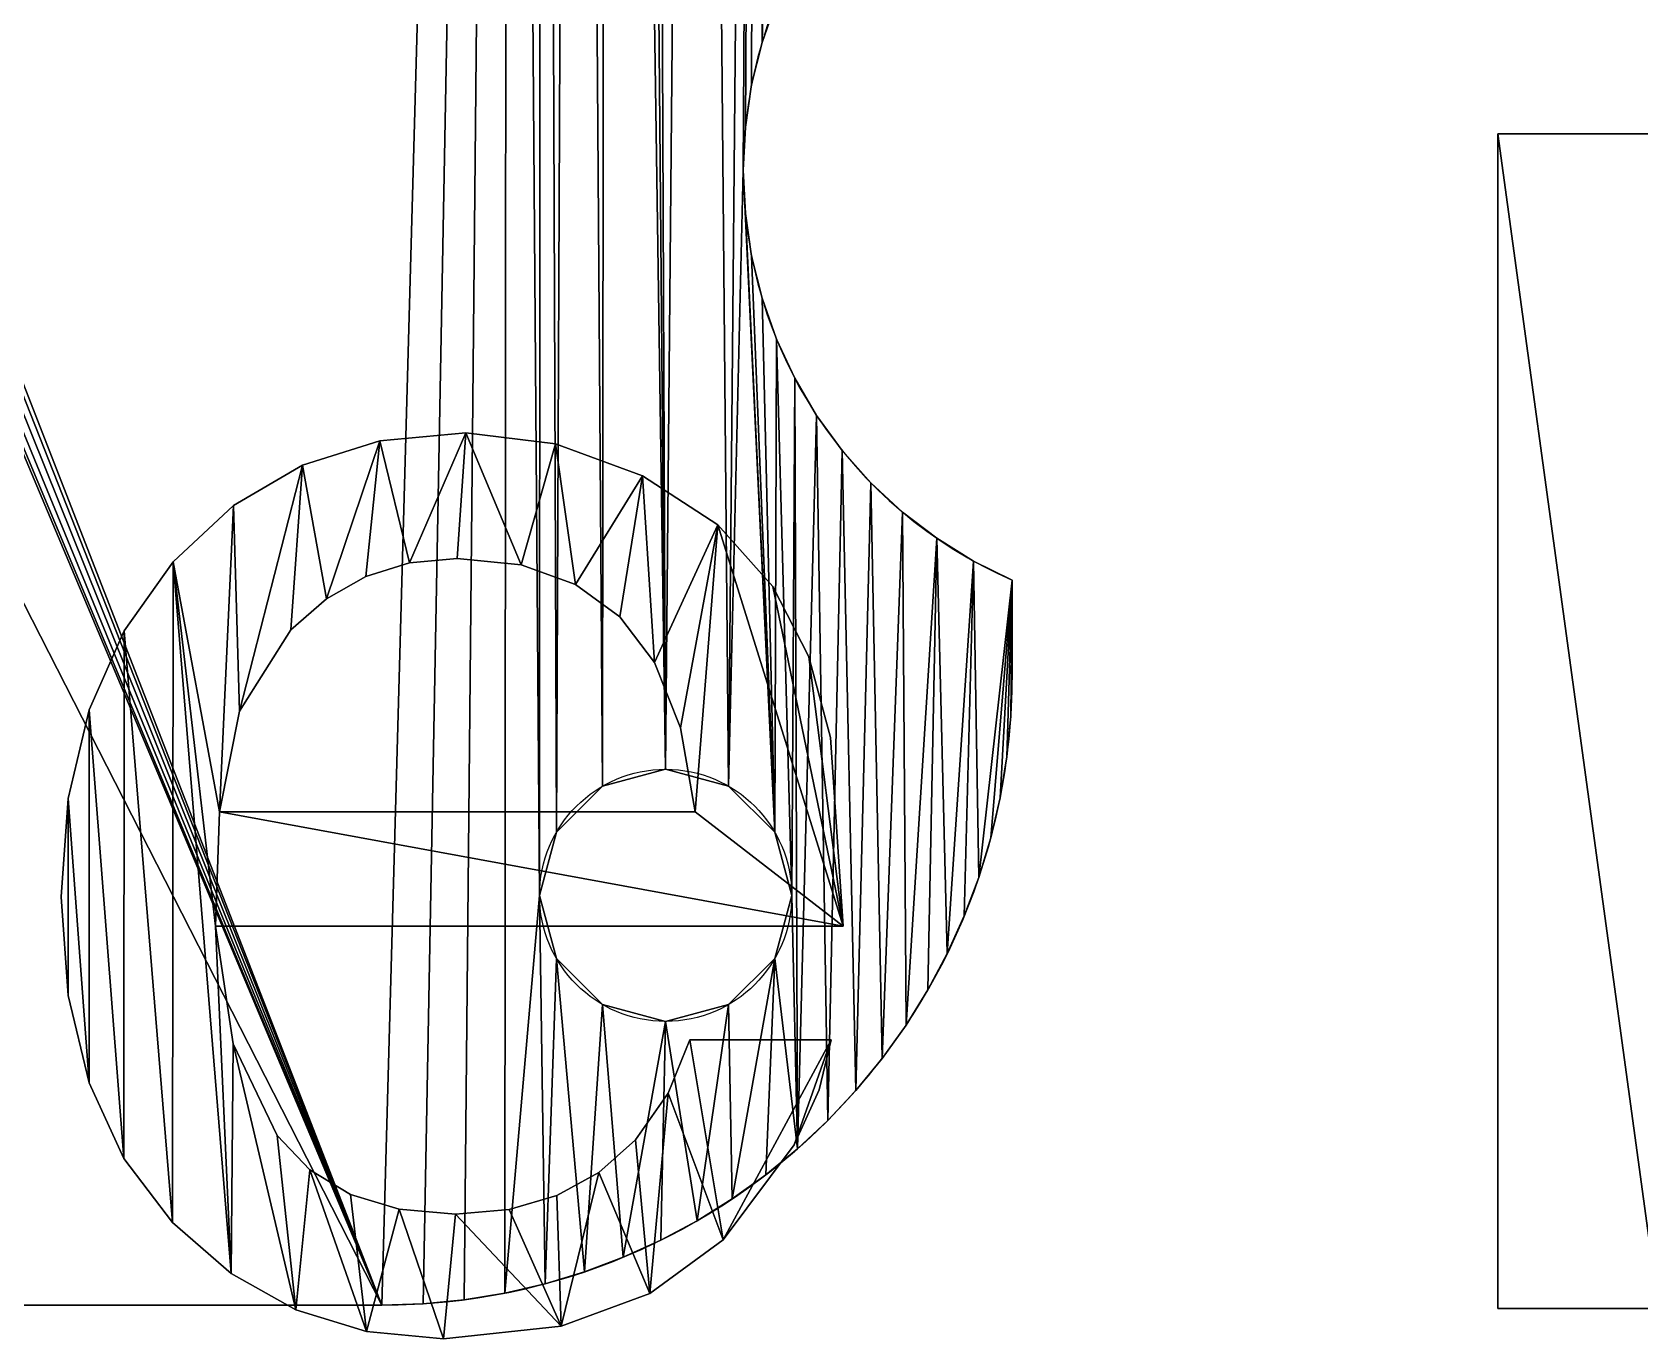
# Model space of a CAD drawing. Header units: inches. Extents: x 0 to 126, y -3 to 37.
# Drawn here: x 28.93 to 41.89, y -0.27 to 10.26 of the extents above; entities that cross this region are included whole.
import ezdxf

# ---------------------------------------------------------------- set-up
doc = ezdxf.new("R2010")
doc.units = ezdxf.units.IN
doc.header["$MEASUREMENT"] = 0
doc.layers.get('0').update_dxf_attribs({"true_color": 0xff5454})
doc.layers.add('pcb', color=7, linetype='Continuous', true_color=0x006699)

# ---------------------------------------------------------------- blocks, each defined once
blk = doc.blocks.new('Group_1')
for p, q in [((34.813, 10.201, 0.6), (34.813, 10.201)), ((34.729, 9.863, 0.6), (34.729, 9.863)), ((34.679, 9.519, 0.6), (34.679, 9.519)), ((34.662, 9.171, 0.6), (34.662, 9.171)), ((34.679, 8.823, 0.6), (34.679, 8.823)), ((34.729, 8.478, 0.6), (34.729, 8.478)), ((34.813, 8.14, 0.6), (34.813, 8.14)), ((34.929, 7.811, 0.6), (34.929, 7.811)), ((35.076, 7.496, 0.6), (35.076, 7.496)), ((35.253, 7.196, 0.6), (35.253, 7.196)), ((35.458, 6.914, 0.6), (35.458, 6.914)), ((35.689, 6.654, 0.6), (35.689, 6.654)), ((35.944, 6.417, 0.6), (35.944, 6.417)), ((36.221, 6.206, 0.6), (36.221, 6.206)), ((36.517, 6.022, 0.6), (36.517, 6.022)), ((36.83, 5.107, 0.6), (36.83, 5.869, 0.6)), ((36.83, 5.107), (36.83, 5.869)), ((36.83, 5.869, 0.6), (36.83, 5.869)), ((36.83, 5.107, 0.6), (36.83, 5.107)), ((36.819, 4.774, 0.6), (36.819, 4.774)), ((36.787, 4.444, 0.6), (36.787, 4.444)), ((34.036, 4.345, 0.6), (34.036, 4.345)), ((33.528, 4.209, 0.6), (33.528, 4.209)), ((34.544, 4.209, 0.6), (34.544, 4.209)), ((36.732, 4.116, 0.6), (36.732, 4.116)), ((33.156, 3.837, 0.6), (33.156, 3.837)), ((34.916, 3.837, 0.6), (34.916, 3.837)), ((36.657, 3.792, 0.6), (36.657, 3.792)), ((36.56, 3.474, 0.6), (36.56, 3.474)), ((33.02, 3.329, 0.6), (33.02, 3.329)), ((35.052, 3.329, 0.6), (35.052, 3.329)), ((36.443, 3.163, 0.6), (36.443, 3.163)), ((36.306, 2.86, 0.6), (36.306, 2.86)), ((33.156, 2.821, 0.6), (33.156, 2.821)), ((34.916, 2.821, 0.6), (34.916, 2.821)), ((36.149, 2.567, 0.6), (36.149, 2.567)), ((33.528, 2.449, 0.6), (33.528, 2.449)), ((34.544, 2.449, 0.6), (34.544, 2.449)), ((34.036, 2.313, 0.6), (34.036, 2.313)), ((35.974, 2.284, 0.6), (35.974, 2.284)), ((35.78, 2.014, 0.6), (35.78, 2.014)), ((35.569, 1.757, 0.6), (35.569, 1.757)), ((35.342, 1.515, 0.6), (35.342, 1.515)), ((35.099, 1.287, 0.6), (35.099, 1.287)), ((34.843, 1.076, 0.6), (34.843, 1.076)), ((34.572, 0.883, 0.6), (34.572, 0.883)), ((34.29, 0.707, 0.6), (34.29, 0.707)), ((33.997, 0.551, 0.6), (33.997, 0.551)), ((33.694, 0.413, 0.6), (33.694, 0.413)), ((33.383, 0.296, 0.6), (33.383, 0.296)), ((33.065, 0.2, 0.6), (33.065, 0.2)), ((12.954, 0.027, 0.6), (31.75, 0.027, 0.6)), ((12.954, 0.027), (31.75, 0.027)), ((31.75, 0.027, 0.6), (31.75, 0.027)), ((32.082, 0.038, 0.6), (32.082, 0.038)), ((32.413, 0.07, 0.6), (32.413, 0.07)), ((32.741, 0.124, 0.6), (32.741, 0.124))]:
    blk.add_line(p, q)
at = {"color": 178, "true_color": 0x000000}
for p, q in [((40.743, 9.464, 0.051), (42.038, 9.464, 0.051)), ((40.743, 0, 0.051), (40.743, 9.464, 0.051)), ((31.733, 6.99, 0.051), (32.426, 7.055, 0.051)), ((32.426, 7.055, 0.051), (33.149, 6.968, 0.051)), ((31.109, 6.795, 0.051), (31.733, 6.99, 0.051)), ((33.149, 6.968, 0.051), (33.85, 6.71, 0.051)), ((30.554, 6.471, 0.051), (31.109, 6.795, 0.051)), ((33.85, 6.71, 0.051), (34.457, 6.315, 0.051)), ((30.068, 6.017, 0.051), (30.554, 6.471, 0.051)), ((34.457, 6.315, 0.051), (34.9, 5.818, 0.051)), ((29.673, 5.46, 0.051), (30.068, 6.017, 0.051)), ((31.972, 6.007, 0.051), (31.621, 5.899, 0.051)), ((32.355, 6.043, 0.051), (31.972, 6.007, 0.051)), ((32.873, 5.991, 0.051), (32.355, 6.043, 0.051)), ((33.31, 5.834, 0.051), (32.873, 5.991, 0.051)), ((31.621, 5.899, 0.051), (31.302, 5.719, 0.051)), ((33.668, 5.572, 0.051), (33.31, 5.834, 0.051)), ((31.302, 5.719, 0.051), (31.015, 5.467, 0.051)), ((34.9, 5.818, 0.051), (35.19, 5.252, 0.051)), ((33.946, 5.206, 0.051), (33.668, 5.572, 0.051)), ((29.392, 4.824, 0.051), (29.673, 5.46, 0.051)), ((31.015, 5.467, 0.051), (30.601, 4.812, 0.051)), ((34.157, 4.679, 0.051), (33.946, 5.206, 0.051)), ((29.222, 4.11, 0.051), (29.392, 4.824, 0.051)), ((30.601, 4.812, 0.051), (30.442, 4.001, 0.051)), ((34.275, 4.001, 0.051), (34.157, 4.679, 0.051)), ((29.166, 3.318, 0.051), (29.222, 4.11, 0.051)), ((30.442, 4.001, 0.051), (34.275, 4.001, 0.051)), ((29.222, 2.521, 0.051), (29.166, 3.318, 0.051)), ((35.467, 3.08, 0.051), (30.409, 3.08, 0.051)), ((29.39, 1.818, 0.051), (29.222, 2.521, 0.051)), ((34.056, 1.735, 0.051), (34.23, 2.165, 0.051)), ((34.23, 2.165, 0.051), (35.37, 2.165, 0.051)), ((35.37, 2.165, 0.051), (35.273, 1.763, 0.051)), ((29.67, 1.208, 0.051), (29.39, 1.818, 0.051)), ((33.792, 1.359, 0.051), (34.056, 1.735, 0.051)), ((35.273, 1.763, 0.051), (35.071, 1.318, 0.051)), ((30.906, 1.395, 0.051), (31.169, 1.117, 0.051)), ((33.498, 1.097, 0.051), (33.792, 1.359, 0.051)), ((30.062, 0.693, 0.051), (29.67, 1.208, 0.051)), ((31.169, 1.117, 0.051), (31.497, 0.919, 0.051)), ((33.159, 0.91, 0.051), (33.498, 1.097, 0.051)), ((31.497, 0.919, 0.051), (31.888, 0.8, 0.051)), ((32.774, 0.798, 0.051), (33.159, 0.91, 0.051)), ((31.888, 0.8, 0.051), (32.342, 0.76, 0.051)), ((32.342, 0.76, 0.051), (32.774, 0.798, 0.051)), ((30.534, 0.282, 0.051), (30.062, 0.693, 0.051)), ((31.055, -0.01, 0.051), (30.534, 0.282, 0.051)), ((31.626, -0.186, 0.051), (31.055, -0.01, 0.051)), ((42.038, 0, 0.051), (40.743, 0, 0.051)), ((32.246, -0.245, 0.051), (31.626, -0.186, 0.051))]:
    blk.add_line(p, q, dxfattribs=at)
for points in [[(35.19, 5.252, 0.051), (35.364, 4.6, 0.051), (35.467, 3.08, 0.051)], [(30.409, 3.08, 0.051), (30.55, 2.133, 0.051), (30.906, 1.395, 0.051)], [(35.071, 1.318, 0.051), (34.501, 0.554, 0.051), (33.909, 0.122, 0.051)], [(33.909, 0.122, 0.051), (33.193, -0.142, 0.051), (32.246, -0.245, 0.051)]]:
    blk.add_polyline3d(points, dxfattribs=at)
for centre in [(34.036, 3.329, 0.6), (34.036, 3.329)]:
    blk.add_circle(centre, 1.016)
for centre, radius, start, end in [((38.261, 9.171, 0.6), 3.599, 113.4287, 246.5713), ((38.261, 9.171), 3.599, 113.4287, 246.5713), ((31.75, 5.107, 0.6), 5.08, 270, 0), ((31.75, 5.107), 5.08, 270, 0)]:
    blk.add_arc(centre, radius, start, end)
at = {"color": 207, "true_color": 0x6a3979}
mesh = blk.add_polyface(dxfattribs=at)
corners = [(11.011, 34.955, 0.6), (10.833, 9.425, 0.6), (11.011, 1.928, 0.6), (11.327, 1.781, 0.6), (11.327, 35.102, 0.6), (11.627, 1.604, 0.6), (11.627, 35.279, 0.6), (11.909, 1.399, 0.6), (11.909, 35.484, 0.6), (12.169, 1.168, 0.6), (12.169, 35.716, 0.6), (12.406, 0.912, 0.6), (12.406, 35.971, 0.6), (12.617, 0.635, 0.6), (12.617, 36.248, 0.6), (12.8, 0.339, 0.6), (12.8, 36.544, 0.6), (12.954, 0.027, 0.6), (12.954, 36.857, 0.6), (31.75, 0.027, 0.6), (27.289, 10.612, 0.6), (27.349, 10.552, 0.6), (27.432, 10.53, 0.6), (27.515, 10.552, 0.6), (27.575, 10.612, 0.6), (27.597, 10.695, 0.6), (32.766, 36.857, 0.6), (32.082, 0.038, 0.6), (32.413, 0.07, 0.6), (32.741, 0.124, 0.6), (33.02, 3.329, 0.6), (33.065, 0.2, 0.6), (33.156, 2.821, 0.6), (33.383, 0.296, 0.6), (33.528, 2.449, 0.6), (33.694, 0.413, 0.6), (34.036, 2.313, 0.6), (33.997, 0.551, 0.6), (34.29, 0.707, 0.6), (34.544, 2.449, 0.6), (34.572, 0.883, 0.6), (34.916, 2.821, 0.6), (33.032, 36.848, 0.6), (33.156, 3.837, 0.6), (33.296, 36.822, 0.6), (33.528, 4.209, 0.6), (33.559, 36.779, 0.6), (34.036, 4.345, 0.6), (34.29, 32.167, 0.6), (34.544, 4.209, 0.6), (34.798, 32.031, 0.6), (34.662, 9.171, 0.6)]
mesh.append_faces([[corners[k] for k in face] for face in [(20, 19, 21), (21, 19, 22), (22, 19, 23), (23, 19, 24), (24, 19, 25), (30, 31, 32), (32, 33, 34), (34, 35, 36), (36, 38, 39), (39, 40, 41)]], dxfattribs={"vtx0": -1, "vtx1": -1, "color": 207})
mesh.append_faces([[corners[k] for k in face] for face in [(0, 1, 2), (18, 19, 20), (26, 25, 19), (26, 29, 30), (50, 49, 51)]], dxfattribs={"vtx0": -1, "vtx1": -1, "vtx2": -1, "color": 207})
mesh.append_faces([[corners[k] for k in face] for face in [(0, 2, 3), (4, 3, 5), (6, 5, 7), (8, 7, 9), (10, 9, 11), (12, 11, 13), (14, 13, 15), (16, 15, 17), (18, 17, 19), (26, 19, 27), (26, 27, 28), (26, 28, 29), (30, 29, 31), (32, 31, 33), (34, 33, 35), (36, 35, 37), (36, 37, 38), (39, 38, 40), (42, 30, 43), (44, 43, 45), (46, 45, 47), (48, 47, 49)]], dxfattribs={"vtx0": -1, "vtx2": -1, "color": 207})
at = {"color": 207, "true_color": 0x724580}
mesh = blk.add_polyface(dxfattribs=at)
corners = [(12.954, 0.027), (27.289, 10.612), (31.75, 0.027), (27.267, 10.695), (25.997, 27.459), (27.349, 10.552), (27.432, 10.53), (27.515, 10.552), (27.575, 10.612), (27.597, 10.695), (33.02, 3.329), (33.032, 36.848), (33.156, 3.837), (33.296, 36.822), (33.528, 4.209), (33.559, 36.779), (34.036, 4.345), (34.29, 32.167), (34.544, 4.209), (34.798, 32.031), (34.662, 9.171), (10.833, 9.425), (11.011, 34.955), (11.011, 1.928), (11.327, 1.781), (11.327, 35.102), (11.627, 1.604), (11.627, 35.279), (11.909, 1.399), (11.909, 35.484), (12.169, 1.168), (12.169, 35.716), (12.406, 0.912), (12.406, 35.971), (12.617, 0.635), (12.617, 36.248), (12.8, 0.339), (12.8, 36.544), (32.766, 36.857), (32.082, 0.038), (32.413, 0.07), (32.741, 0.124), (33.065, 0.2), (33.156, 2.821), (33.383, 0.296), (33.528, 2.449), (33.694, 0.413), (34.036, 2.313), (33.997, 0.551), (34.29, 0.707), (34.544, 2.449), (34.572, 0.883)]
mesh.append_faces([[corners[k] for k in face] for face in [(0, 1, 2), (1, 0, 3), (10, 11, 12), (12, 13, 14), (14, 15, 16), (16, 17, 18), (23, 22, 24), (24, 25, 26), (26, 27, 28), (28, 29, 30), (30, 31, 32), (32, 33, 34), (34, 35, 36), (36, 37, 0), (2, 38, 39), (39, 38, 40), (40, 38, 41), (41, 10, 42), (42, 43, 44), (44, 45, 46), (46, 47, 48), (48, 47, 49), (49, 50, 51)]], dxfattribs={"vtx0": -1, "vtx1": -1, "color": 207})
mesh.append_faces([[corners[k] for k in face] for face in [(3, 0, 4), (18, 19, 20), (21, 22, 23), (9, 38, 2), (41, 38, 10)]], dxfattribs={"vtx0": -1, "vtx1": -1, "vtx2": -1, "color": 207})
mesh.append_faces([[corners[k] for k in face] for face in [(2, 1, 5), (2, 5, 6), (2, 6, 7), (2, 7, 8), (2, 8, 9), (42, 10, 43), (44, 43, 45), (46, 45, 47), (49, 47, 50)]], dxfattribs={"vtx0": -1, "vtx2": -1, "color": 207})
at = {"color": 207, "true_color": 0x6a3979}
mesh = blk.add_polyface(dxfattribs=at)
corners = [(11.011, 34.955, 0.6), (11.327, 1.781, 0.6), (11.327, 35.102, 0.6), (11.627, 1.604, 0.6), (11.627, 35.279, 0.6), (11.909, 1.399, 0.6), (11.909, 35.484, 0.6), (12.169, 1.168, 0.6), (12.169, 35.716, 0.6), (12.406, 0.912, 0.6), (12.406, 35.971, 0.6), (12.617, 0.635, 0.6), (12.617, 36.248, 0.6), (12.8, 0.339, 0.6), (12.8, 36.544, 0.6), (12.954, 0.027, 0.6), (12.954, 36.857, 0.6), (27.289, 10.612, 0.6), (27.267, 10.695, 0.6), (25.997, 27.459, 0.6), (26.019, 27.376, 0.6), (26.079, 27.316, 0.6), (26.162, 27.294, 0.6), (26.244, 27.316, 0.6), (26.305, 27.376, 0.6), (26.327, 27.459, 0.6), (26.019, 27.541, 0.6), (32.766, 36.857, 0.6), (26.079, 27.602, 0.6), (26.162, 27.624, 0.6), (26.244, 27.602, 0.6), (26.305, 27.541, 0.6), (27.289, 10.777, 0.6), (27.349, 10.838, 0.6), (27.432, 10.86, 0.6), (27.515, 10.838, 0.6), (27.575, 10.777, 0.6), (27.597, 10.695, 0.6), (33.02, 3.329, 0.6), (33.032, 36.848, 0.6), (33.156, 3.837, 0.6), (33.296, 36.822, 0.6), (33.528, 4.209, 0.6), (33.559, 36.779, 0.6), (34.036, 4.345, 0.6), (33.782, 33.047, 0.6), (33.918, 32.539, 0.6), (33.818, 36.718, 0.6), (33.918, 33.555, 0.6)]
mesh.append_faces([[corners[k] for k in face] for face in [(0, 1, 2), (2, 3, 4), (4, 5, 6), (6, 7, 8), (8, 9, 10), (10, 11, 12), (12, 13, 14), (14, 15, 16), (19, 18, 20), (20, 18, 21), (21, 18, 22), (22, 18, 23), (23, 18, 24), (24, 18, 25), (16, 26, 27), (26, 16, 19), (39, 40, 41), (41, 42, 43), (45, 44, 46)]], dxfattribs={"vtx0": -1, "vtx1": -1, "color": 207})
mesh.append_faces([[corners[k] for k in face] for face in [(16, 18, 19), (27, 25, 18), (43, 44, 45)]], dxfattribs={"vtx0": -1, "vtx1": -1, "vtx2": -1, "color": 207})
mesh.append_faces([[corners[k] for k in face] for face in [(16, 17, 18), (27, 26, 28), (27, 28, 29), (27, 29, 30), (27, 30, 31), (27, 31, 25), (27, 18, 32), (27, 32, 33), (27, 33, 34), (27, 34, 35), (27, 35, 36), (27, 36, 37), (38, 39, 27), (45, 47, 43), (47, 45, 48)]], dxfattribs={"vtx0": -1, "vtx2": -1, "color": 207})
at = {"color": 207, "true_color": 0x724580}
mesh = blk.add_polyface(dxfattribs=at)
corners = [(27.267, 10.695), (25.997, 27.459), (26.019, 27.376), (26.079, 27.316), (26.162, 27.294), (26.244, 27.316), (26.305, 27.376), (26.327, 27.459), (33.818, 36.718), (33.782, 33.047), (33.559, 36.779), (33.918, 33.555), (34.072, 36.641), (33.032, 36.848), (33.02, 3.329), (32.766, 36.857), (33.156, 3.837), (33.296, 36.822), (33.528, 4.209), (34.036, 4.345), (33.918, 32.539), (11.327, 1.781), (11.011, 34.955), (11.327, 35.102), (11.627, 1.604), (11.627, 35.279), (11.909, 1.399), (11.909, 35.484), (12.169, 1.168), (12.169, 35.716), (12.406, 0.912), (12.406, 35.971), (12.617, 0.635), (12.617, 36.248), (12.8, 0.339), (12.8, 36.544), (12.954, 0.027), (12.954, 36.857), (26.019, 27.541), (26.079, 27.602), (26.162, 27.624), (26.244, 27.602), (26.305, 27.541), (27.289, 10.777), (27.349, 10.838), (27.432, 10.86), (27.515, 10.838), (27.575, 10.777), (27.597, 10.695)]
mesh.append_faces([[corners[k] for k in face] for face in [(8, 9, 10), (9, 8, 11), (13, 14, 15), (38, 15, 39), (39, 15, 40), (40, 15, 41), (41, 15, 42), (42, 15, 7), (0, 15, 43), (43, 15, 44), (44, 15, 45), (45, 15, 46), (46, 15, 47), (47, 15, 48)]], dxfattribs={"vtx0": -1, "vtx1": -1, "color": 207})
mesh.append_faces([[corners[k] for k in face] for face in [(19, 10, 9), (36, 37, 38), (7, 15, 0)]], dxfattribs={"vtx0": -1, "vtx1": -1, "vtx2": -1, "color": 207})
mesh.append_faces([[corners[k] for k in face] for face in [(0, 1, 2), (0, 2, 3), (0, 3, 4), (0, 4, 5), (0, 5, 6), (0, 6, 7), (11, 8, 12), (16, 13, 17), (18, 17, 10), (19, 9, 20), (21, 22, 23), (24, 23, 25), (26, 25, 27), (28, 27, 29), (30, 29, 31), (32, 31, 33), (34, 33, 35), (36, 35, 37), (38, 37, 15), (36, 38, 1)]], dxfattribs={"vtx0": -1, "vtx2": -1, "color": 207})
at = {"color": 207, "true_color": 0x6a3979}
mesh = blk.add_polyface(dxfattribs=at)
corners = [(33.918, 32.539, 0.6), (34.036, 4.345, 0.6), (34.29, 32.167, 0.6), (34.544, 4.209, 0.6), (34.798, 32.031, 0.6), (34.813, 10.201, 0.6), (35.306, 32.167, 0.6), (35.253, 11.146, 0.6), (35.458, 11.427, 0.6), (35.678, 32.539, 0.6), (35.689, 11.688, 0.6), (35.814, 33.047, 0.6), (35.944, 11.925, 0.6), (35.821, 35.472, 0.6), (35.99, 35.267, 0.6), (36.221, 12.136, 0.6), (36.145, 35.05, 0.6), (36.286, 34.825, 0.6), (36.517, 12.319, 0.6), (36.411, 34.59, 0.6), (36.521, 34.348, 0.6), (36.83, 12.473, 0.6), (36.614, 34.099, 0.6), (36.692, 33.844, 0.6), (36.752, 33.586, 0.6), (36.795, 33.323, 0.6), (36.821, 33.058, 0.6), (36.83, 32.793, 0.6), (33.818, 36.718, 0.6), (33.918, 33.555, 0.6), (34.072, 36.641, 0.6), (34.29, 33.927, 0.6), (34.321, 36.547, 0.6), (34.798, 34.063, 0.6), (34.563, 36.438, 0.6), (34.798, 36.312, 0.6), (35.306, 33.927, 0.6), (35.024, 36.172, 0.6), (35.24, 36.017, 0.6), (35.446, 35.848, 0.6), (35.678, 33.555, 0.6), (35.64, 35.666, 0.6)]
mesh.append_faces([[corners[k] for k in face] for face in [(26, 21, 27)]], dxfattribs={"vtx0": -1, "color": 207})
mesh.append_faces([[corners[k] for k in face] for face in [(0, 1, 2), (2, 3, 4), (4, 5, 6), (6, 8, 9), (9, 10, 11), (13, 12, 14), (14, 15, 16), (16, 15, 17), (17, 18, 19), (19, 18, 20), (20, 21, 22), (22, 21, 23), (23, 21, 24), (24, 21, 25), (25, 21, 26), (28, 29, 30), (30, 31, 32), (32, 33, 34), (34, 33, 35), (35, 36, 37), (37, 36, 38), (38, 36, 39), (39, 40, 41), (41, 40, 13)]], dxfattribs={"vtx0": -1, "vtx1": -1, "color": 207})
mesh.append_faces([[corners[k] for k in face] for face in [(11, 12, 13)]], dxfattribs={"vtx0": -1, "vtx1": -1, "vtx2": -1, "color": 207})
mesh.append_faces([[corners[k] for k in face] for face in [(6, 7, 8), (9, 8, 10), (11, 10, 12), (14, 12, 15), (17, 15, 18), (20, 18, 21), (30, 29, 31), (32, 31, 33), (35, 33, 36), (39, 36, 40), (13, 40, 11)]], dxfattribs={"vtx0": -1, "vtx2": -1, "color": 207})
at = {"color": 207, "true_color": 0x724580}
mesh = blk.add_polyface(dxfattribs=at)
corners = [(33.918, 33.555), (34.072, 36.641), (34.29, 33.927), (34.321, 36.547), (34.798, 34.063), (34.563, 36.438), (34.798, 36.312), (35.024, 36.172), (35.306, 33.927), (35.24, 36.017), (35.446, 35.848), (35.678, 33.555), (35.64, 35.666), (35.821, 35.472), (35.814, 33.047), (34.036, 4.345), (33.918, 32.539), (34.29, 32.167), (34.544, 4.209), (34.798, 32.031), (34.813, 10.201), (35.306, 32.167), (35.076, 10.846), (35.253, 11.146), (35.458, 11.427), (35.678, 32.539), (35.689, 11.688), (35.944, 11.925), (35.99, 35.267), (36.221, 12.136), (36.145, 35.05), (36.286, 34.825), (36.517, 12.319), (36.411, 34.59), (36.521, 34.348), (36.83, 12.473), (36.614, 34.099), (36.692, 33.844), (36.752, 33.586), (36.795, 33.323), (36.821, 33.058), (36.83, 32.793)]
mesh.append_faces([[corners[k] for k in face] for face in [(35, 40, 41)]], dxfattribs={"vtx0": -1, "color": 207})
mesh.append_faces([[corners[k] for k in face] for face in [(0, 1, 2), (2, 3, 4), (4, 7, 8), (8, 10, 11), (11, 13, 14), (22, 21, 23), (23, 21, 24), (24, 25, 26), (26, 14, 27), (27, 28, 29), (29, 31, 32), (32, 34, 35)]], dxfattribs={"vtx0": -1, "vtx1": -1, "color": 207})
mesh.append_faces([[corners[k] for k in face] for face in [(27, 14, 13)]], dxfattribs={"vtx0": -1, "vtx1": -1, "vtx2": -1, "color": 207})
mesh.append_faces([[corners[k] for k in face] for face in [(2, 1, 3), (4, 3, 5), (4, 5, 6), (4, 6, 7), (8, 7, 9), (8, 9, 10), (11, 10, 12), (11, 12, 13), (15, 16, 17), (18, 17, 19), (20, 19, 21), (24, 21, 25), (26, 25, 14), (27, 13, 28), (29, 28, 30), (29, 30, 31), (32, 31, 33), (32, 33, 34), (35, 34, 36), (35, 36, 37), (35, 37, 38), (35, 38, 39), (35, 39, 40)]], dxfattribs={"vtx0": -1, "vtx2": -1, "color": 207})
at = {"color": 207, "true_color": 0x6a3979}
mesh = blk.add_polyface(dxfattribs=at)
corners = [(34.916, 2.821, 0.6), (34.572, 0.883, 0.6), (34.843, 1.076, 0.6), (35.099, 1.287, 0.6), (35.052, 3.329, 0.6), (35.076, 7.496, 0.6), (35.253, 7.196, 0.6), (35.342, 1.515, 0.6), (35.458, 6.914, 0.6), (35.569, 1.757, 0.6), (35.689, 6.654, 0.6), (35.78, 2.014, 0.6), (35.944, 6.417, 0.6), (35.974, 2.284, 0.6), (36.221, 6.206, 0.6), (36.149, 2.567, 0.6), (36.306, 2.86, 0.6), (36.517, 6.022, 0.6), (36.443, 3.163, 0.6), (36.56, 3.474, 0.6), (36.83, 5.869, 0.6), (36.657, 3.792, 0.6), (36.732, 4.116, 0.6), (36.787, 4.444, 0.6), (36.819, 4.774, 0.6), (36.83, 5.107, 0.6), (34.916, 3.837, 0.6), (34.662, 9.171, 0.6), (34.544, 4.209, 0.6), (34.679, 8.823, 0.6), (34.729, 8.478, 0.6), (34.813, 8.14, 0.6), (34.929, 7.811, 0.6), (34.798, 32.031, 0.6), (34.679, 9.519, 0.6), (34.729, 9.863, 0.6), (34.813, 10.201, 0.6), (35.306, 32.167, 0.6), (34.929, 10.53, 0.6), (35.076, 10.846, 0.6), (35.253, 11.146, 0.6)]
mesh.append_faces([[corners[k] for k in face] for face in [(20, 24, 25)]], dxfattribs={"vtx0": -1, "color": 207})
mesh.append_faces([[corners[k] for k in face] for face in [(0, 3, 4), (5, 3, 6), (6, 7, 8), (8, 9, 10), (10, 11, 12), (12, 13, 14), (14, 16, 17), (17, 19, 20), (26, 27, 28), (27, 26, 29), (29, 26, 30), (30, 26, 31), (31, 26, 32), (32, 4, 5)]], dxfattribs={"vtx0": -1, "vtx1": -1, "color": 207})
mesh.append_faces([[corners[k] for k in face] for face in [(4, 3, 5)]], dxfattribs={"vtx0": -1, "vtx1": -1, "vtx2": -1, "color": 207})
mesh.append_faces([[corners[k] for k in face] for face in [(0, 1, 2), (0, 2, 3), (6, 3, 7), (8, 7, 9), (10, 9, 11), (12, 11, 13), (14, 13, 15), (14, 15, 16), (17, 16, 18), (17, 18, 19), (20, 19, 21), (20, 21, 22), (20, 22, 23), (20, 23, 24), (32, 26, 4), (33, 27, 34), (33, 34, 35), (33, 35, 36), (37, 36, 38), (37, 38, 39), (37, 39, 40)]], dxfattribs={"vtx0": -1, "vtx2": -1, "color": 207})
at = {"color": 207, "true_color": 0x724580}
mesh = blk.add_polyface(dxfattribs=at)
corners = [(34.662, 9.171), (34.798, 32.031), (34.679, 9.519), (34.729, 9.863), (34.813, 10.201), (35.306, 32.167), (34.929, 10.53), (35.076, 10.846), (34.916, 3.837), (34.544, 4.209), (34.679, 8.823), (34.729, 8.478), (34.813, 8.14), (34.929, 7.811), (35.052, 3.329), (35.076, 7.496), (34.572, 0.883), (34.544, 2.449), (34.916, 2.821), (34.843, 1.076), (35.099, 1.287), (35.253, 7.196), (35.342, 1.515), (35.458, 6.914), (35.569, 1.757), (35.689, 6.654), (35.78, 2.014), (35.944, 6.417), (35.974, 2.284), (36.221, 6.206), (36.149, 2.567), (36.306, 2.86), (36.517, 6.022), (36.443, 3.163), (36.56, 3.474), (36.83, 5.869), (36.657, 3.792), (36.732, 4.116), (36.787, 4.444), (36.819, 4.774), (36.83, 5.107)]
mesh.append_faces([[corners[k] for k in face] for face in [(39, 35, 40)]], dxfattribs={"vtx0": -1, "color": 207})
mesh.append_faces([[corners[k] for k in face] for face in [(0, 1, 2), (2, 1, 3), (3, 1, 4), (4, 5, 6), (6, 5, 7), (8, 13, 14), (16, 18, 19), (19, 18, 20), (20, 21, 22), (22, 23, 24), (24, 25, 26), (26, 27, 28), (28, 29, 30), (30, 29, 31), (31, 32, 33), (33, 32, 34), (34, 35, 36), (36, 35, 37), (37, 35, 38), (38, 35, 39)]], dxfattribs={"vtx0": -1, "vtx1": -1, "color": 207})
mesh.append_faces([[corners[k] for k in face] for face in [(20, 14, 15)]], dxfattribs={"vtx0": -1, "vtx1": -1, "vtx2": -1, "color": 207})
mesh.append_faces([[corners[k] for k in face] for face in [(0, 8, 9), (8, 0, 10), (8, 10, 11), (8, 11, 12), (8, 12, 13), (14, 13, 15), (16, 17, 18), (20, 18, 14), (20, 15, 21), (22, 21, 23), (24, 23, 25), (26, 25, 27), (28, 27, 29), (31, 29, 32), (34, 32, 35)]], dxfattribs={"vtx0": -1, "vtx2": -1, "color": 207})
at = {"color": 219, "true_color": 0x5c246e}
mesh = blk.add_polyface(dxfattribs=at)
corners = [(34.929, 10.53), (34.813, 10.201, 0.6), (34.813, 10.201), (34.929, 10.53, 0.6)]
mesh.append_faces([[corners[k] for k in face] for face in [(0, 1, 2), (1, 0, 3)]], dxfattribs={"vtx0": -1, "color": 219})
mesh = blk.add_polyface(dxfattribs=at)
corners = [(34.813, 10.201), (34.729, 9.863, 0.6), (34.729, 9.863), (34.813, 10.201, 0.6)]
mesh.append_faces([[corners[k] for k in face] for face in [(0, 1, 2), (1, 0, 3)]], dxfattribs={"vtx0": -1, "color": 219})
mesh = blk.add_polyface(dxfattribs=at)
corners = [(34.729, 9.863), (34.679, 9.519, 0.6), (34.679, 9.519), (34.729, 9.863, 0.6)]
mesh.append_faces([[corners[k] for k in face] for face in [(0, 1, 2), (1, 0, 3)]], dxfattribs={"vtx0": -1, "color": 219})
mesh = blk.add_polyface(dxfattribs=at)
corners = [(34.679, 9.519), (34.662, 9.171, 0.6), (34.662, 9.171), (34.679, 9.519, 0.6)]
mesh.append_faces([[corners[k] for k in face] for face in [(0, 1, 2), (1, 0, 3)]], dxfattribs={"vtx0": -1, "color": 219})
at = {"color": 178, "true_color": 0x000000}
mesh = blk.add_polyface(dxfattribs=at)
corners = [(48.256, 0, 0.051), (46.961, 4.426, 0.051), (46.961, 0, 0.051), (46.961, 5.554, 0.051), (46.961, 9.464, 0.051), (48.256, 9.464, 0.051), (42.038, 5.554, 0.051), (42.038, 4.426, 0.051), (42.038, 0, 0.051), (40.743, 9.464, 0.051), (40.743, 0, 0.051), (42.038, 9.464, 0.051)]
mesh.append_faces([[corners[k] for k in face] for face in [(0, 1, 2), (4, 0, 5), (8, 9, 10)]], dxfattribs={"vtx0": -1, "color": 178})
mesh.append_faces([[corners[k] for k in face] for face in [(3, 0, 4), (1, 6, 7), (6, 1, 3), (9, 8, 11), (11, 7, 6)]], dxfattribs={"vtx0": -1, "vtx1": -1, "color": 178})
mesh.append_faces([[corners[k] for k in face] for face in [(1, 0, 3)]], dxfattribs={"vtx0": -1, "vtx1": -1, "vtx2": -1, "color": 178})
mesh.append_faces([[corners[k] for k in face] for face in [(11, 8, 7)]], dxfattribs={"vtx0": -1, "vtx2": -1, "color": 178})
at = {"color": 219, "true_color": 0x5c246e}
mesh = blk.add_polyface(dxfattribs=at)
corners = [(34.662, 9.171), (34.679, 8.823, 0.6), (34.679, 8.823), (34.662, 9.171, 0.6)]
mesh.append_faces([[corners[k] for k in face] for face in [(0, 1, 2), (1, 0, 3)]], dxfattribs={"vtx0": -1, "color": 219})
mesh = blk.add_polyface(dxfattribs=at)
corners = [(34.679, 8.823), (34.729, 8.478, 0.6), (34.729, 8.478), (34.679, 8.823, 0.6)]
mesh.append_faces([[corners[k] for k in face] for face in [(0, 1, 2), (1, 0, 3)]], dxfattribs={"vtx0": -1, "color": 219})
mesh = blk.add_polyface(dxfattribs=at)
corners = [(34.729, 8.478), (34.813, 8.14, 0.6), (34.813, 8.14), (34.729, 8.478, 0.6)]
mesh.append_faces([[corners[k] for k in face] for face in [(0, 1, 2), (1, 0, 3)]], dxfattribs={"vtx0": -1, "color": 219})
mesh = blk.add_polyface(dxfattribs=at)
corners = [(34.813, 8.14), (34.929, 7.811, 0.6), (34.929, 7.811), (34.813, 8.14, 0.6)]
mesh.append_faces([[corners[k] for k in face] for face in [(0, 1, 2), (1, 0, 3)]], dxfattribs={"vtx0": -1, "color": 219})
mesh = blk.add_polyface(dxfattribs=at)
corners = [(34.929, 7.811), (35.076, 7.496, 0.6), (35.076, 7.496), (34.929, 7.811, 0.6)]
mesh.append_faces([[corners[k] for k in face] for face in [(0, 1, 2), (1, 0, 3)]], dxfattribs={"vtx0": -1, "color": 219})
mesh = blk.add_polyface(dxfattribs=at)
corners = [(35.076, 7.496), (35.253, 7.196, 0.6), (35.253, 7.196), (35.076, 7.496, 0.6)]
mesh.append_faces([[corners[k] for k in face] for face in [(0, 1, 2), (1, 0, 3)]], dxfattribs={"vtx0": -1, "color": 219})
mesh = blk.add_polyface(dxfattribs=at)
corners = [(35.253, 7.196), (35.458, 6.914, 0.6), (35.458, 6.914), (35.253, 7.196, 0.6)]
mesh.append_faces([[corners[k] for k in face] for face in [(0, 1, 2), (1, 0, 3)]], dxfattribs={"vtx0": -1, "color": 219})
at = {"color": 178, "true_color": 0x000000}
mesh = blk.add_polyface(dxfattribs=at)
corners = [(29.222, 2.521, 0.051), (29.222, 4.11, 0.051), (29.166, 3.318, 0.051), (29.39, 1.818, 0.051), (29.392, 4.824, 0.051), (29.67, 1.208, 0.051), (29.673, 5.46, 0.051), (30.062, 0.693, 0.051), (30.068, 6.017, 0.051), (30.534, 0.282, 0.051), (30.409, 3.08, 0.051), (30.55, 2.133, 0.051), (31.055, -0.01, 0.051), (30.906, 1.395, 0.051), (31.169, 1.117, 0.051), (31.626, -0.186, 0.051), (31.497, 0.919, 0.051), (31.888, 0.8, 0.051), (32.246, -0.245, 0.051), (32.342, 0.76, 0.051), (33.193, -0.142, 0.051), (32.774, 0.798, 0.051), (33.159, 0.91, 0.051), (33.498, 1.097, 0.051), (33.909, 0.122, 0.051), (33.792, 1.359, 0.051), (34.056, 1.735, 0.051), (34.501, 0.554, 0.051), (34.23, 2.165, 0.051), (35.37, 2.165, 0.051), (35.071, 1.318, 0.051), (35.273, 1.763, 0.051), (35.467, 3.08, 0.051), (30.442, 4.001, 0.051), (34.275, 4.001, 0.051), (34.457, 6.315, 0.051), (34.9, 5.818, 0.051), (35.19, 5.252, 0.051), (35.364, 4.6, 0.051), (30.554, 6.471, 0.051), (30.601, 4.812, 0.051), (31.109, 6.795, 0.051), (31.015, 5.467, 0.051), (31.302, 5.719, 0.051), (31.733, 6.99, 0.051), (31.621, 5.899, 0.051), (31.972, 6.007, 0.051), (32.426, 7.055, 0.051), (32.355, 6.043, 0.051), (32.873, 5.991, 0.051), (33.149, 6.968, 0.051), (33.31, 5.834, 0.051), (33.85, 6.71, 0.051), (33.668, 5.572, 0.051), (33.946, 5.206, 0.051), (34.157, 4.679, 0.051)]
mesh.append_faces([[corners[k] for k in face] for face in [(0, 1, 2), (29, 30, 31), (37, 32, 38)]], dxfattribs={"vtx0": -1, "color": 178})
mesh.append_faces([[corners[k] for k in face] for face in [(1, 3, 4), (4, 5, 6), (6, 7, 8), (10, 9, 11), (11, 12, 13), (13, 12, 14), (14, 15, 16), (16, 15, 17), (17, 18, 19), (19, 20, 21), (21, 20, 22), (22, 20, 23), (23, 24, 25), (25, 24, 26), (26, 27, 28), (28, 27, 29), (32, 33, 10), (33, 32, 34), (35, 32, 36), (36, 32, 37), (8, 33, 39), (39, 40, 41), (41, 43, 44), (44, 46, 47), (47, 49, 50), (50, 51, 52), (52, 54, 35)]], dxfattribs={"vtx0": -1, "vtx1": -1, "color": 178})
mesh.append_faces([[corners[k] for k in face] for face in [(8, 9, 10), (34, 32, 35), (33, 8, 10)]], dxfattribs={"vtx0": -1, "vtx1": -1, "vtx2": -1, "color": 178})
mesh.append_faces([[corners[k] for k in face] for face in [(1, 0, 3), (4, 3, 5), (6, 5, 7), (8, 7, 9), (11, 9, 12), (14, 12, 15), (17, 15, 18), (19, 18, 20), (23, 20, 24), (26, 24, 27), (29, 27, 30), (39, 33, 40), (41, 40, 42), (41, 42, 43), (44, 43, 45), (44, 45, 46), (47, 46, 48), (47, 48, 49), (50, 49, 51), (52, 51, 53), (52, 53, 54), (35, 54, 55), (35, 55, 34)]], dxfattribs={"vtx0": -1, "vtx2": -1, "color": 178})
at = {"color": 219, "true_color": 0x5c246e}
mesh = blk.add_polyface(dxfattribs=at)
corners = [(35.458, 6.914), (35.689, 6.654, 0.6), (35.689, 6.654), (35.458, 6.914, 0.6)]
mesh.append_faces([[corners[k] for k in face] for face in [(0, 1, 2), (1, 0, 3)]], dxfattribs={"vtx0": -1, "color": 219})
mesh = blk.add_polyface(dxfattribs=at)
corners = [(35.689, 6.654, 0.6), (35.944, 6.417), (35.689, 6.654), (35.944, 6.417, 0.6)]
mesh.append_faces([[corners[k] for k in face] for face in [(0, 1, 2), (1, 0, 3)]], dxfattribs={"vtx0": -1, "color": 219})
mesh = blk.add_polyface(dxfattribs=at)
corners = [(35.944, 6.417, 0.6), (36.221, 6.206), (35.944, 6.417), (36.221, 6.206, 0.6)]
mesh.append_faces([[corners[k] for k in face] for face in [(0, 1, 2), (1, 0, 3)]], dxfattribs={"vtx0": -1, "color": 219})
mesh = blk.add_polyface(dxfattribs=at)
corners = [(36.221, 6.206, 0.6), (36.517, 6.022), (36.221, 6.206), (36.517, 6.022, 0.6)]
mesh.append_faces([[corners[k] for k in face] for face in [(0, 1, 2), (1, 0, 3)]], dxfattribs={"vtx0": -1, "color": 219})
mesh = blk.add_polyface(dxfattribs=at)
corners = [(36.517, 6.022, 0.6), (36.83, 5.869), (36.517, 6.022), (36.83, 5.869, 0.6)]
mesh.append_faces([[corners[k] for k in face] for face in [(0, 1, 2), (1, 0, 3)]], dxfattribs={"vtx0": -1, "color": 219})
mesh = blk.add_polyface(dxfattribs=at)
corners = [(36.83, 5.869), (36.83, 5.107, 0.6), (36.83, 5.107), (36.83, 5.869, 0.6)]
mesh.append_faces([[corners[k] for k in face] for face in [(0, 1, 2), (1, 0, 3)]], dxfattribs={"vtx0": -1, "color": 219})
mesh = blk.add_polyface(dxfattribs=at)
corners = [(36.83, 5.107), (36.819, 4.774, 0.6), (36.819, 4.774), (36.83, 5.107, 0.6)]
mesh.append_faces([[corners[k] for k in face] for face in [(0, 1, 2), (1, 0, 3)]], dxfattribs={"vtx0": -1, "color": 219})
mesh = blk.add_polyface(dxfattribs=at)
corners = [(36.819, 4.774), (36.787, 4.444, 0.6), (36.787, 4.444), (36.819, 4.774, 0.6)]
mesh.append_faces([[corners[k] for k in face] for face in [(0, 1, 2), (1, 0, 3)]], dxfattribs={"vtx0": -1, "color": 219})
mesh = blk.add_polyface(dxfattribs=at)
corners = [(36.787, 4.444), (36.732, 4.116, 0.6), (36.732, 4.116), (36.787, 4.444, 0.6)]
mesh.append_faces([[corners[k] for k in face] for face in [(0, 1, 2), (1, 0, 3)]], dxfattribs={"vtx0": -1, "color": 219})
mesh = blk.add_polyface(dxfattribs=at)
corners = [(34.036, 4.345, 0.6), (33.528, 4.209), (34.036, 4.345), (33.528, 4.209, 0.6)]
mesh.append_faces([[corners[k] for k in face] for face in [(0, 1, 2), (1, 0, 3)]], dxfattribs={"vtx0": -1, "color": 219})
mesh = blk.add_polyface(dxfattribs=at)
corners = [(34.544, 4.209, 0.6), (34.036, 4.345), (34.544, 4.209), (34.036, 4.345, 0.6)]
mesh.append_faces([[corners[k] for k in face] for face in [(0, 1, 2), (1, 0, 3)]], dxfattribs={"vtx0": -1, "color": 219})
mesh = blk.add_polyface(dxfattribs=at)
corners = [(33.528, 4.209), (33.156, 3.837, 0.6), (33.156, 3.837), (33.528, 4.209, 0.6)]
mesh.append_faces([[corners[k] for k in face] for face in [(0, 1, 2), (1, 0, 3)]], dxfattribs={"vtx0": -1, "color": 219})
mesh = blk.add_polyface(dxfattribs=at)
corners = [(34.544, 4.209, 0.6), (34.916, 3.837), (34.916, 3.837, 0.6), (34.544, 4.209)]
mesh.append_faces([[corners[k] for k in face] for face in [(0, 1, 2), (1, 0, 3)]], dxfattribs={"vtx0": -1, "color": 219})
mesh = blk.add_polyface(dxfattribs=at)
corners = [(36.732, 4.116), (36.657, 3.792, 0.6), (36.657, 3.792), (36.732, 4.116, 0.6)]
mesh.append_faces([[corners[k] for k in face] for face in [(0, 1, 2), (1, 0, 3)]], dxfattribs={"vtx0": -1, "color": 219})
mesh = blk.add_polyface(dxfattribs=at)
corners = [(33.156, 3.837), (33.02, 3.329, 0.6), (33.02, 3.329), (33.156, 3.837, 0.6)]
mesh.append_faces([[corners[k] for k in face] for face in [(0, 1, 2), (1, 0, 3)]], dxfattribs={"vtx0": -1, "color": 219})
mesh = blk.add_polyface(dxfattribs=at)
corners = [(34.916, 3.837, 0.6), (35.052, 3.329), (35.052, 3.329, 0.6), (34.916, 3.837)]
mesh.append_faces([[corners[k] for k in face] for face in [(0, 1, 2), (1, 0, 3)]], dxfattribs={"vtx0": -1, "color": 219})
mesh = blk.add_polyface(dxfattribs=at)
corners = [(36.657, 3.792), (36.56, 3.474, 0.6), (36.56, 3.474), (36.657, 3.792, 0.6)]
mesh.append_faces([[corners[k] for k in face] for face in [(0, 1, 2), (1, 0, 3)]], dxfattribs={"vtx0": -1, "color": 219})
mesh = blk.add_polyface(dxfattribs=at)
corners = [(36.56, 3.474), (36.443, 3.163, 0.6), (36.443, 3.163), (36.56, 3.474, 0.6)]
mesh.append_faces([[corners[k] for k in face] for face in [(0, 1, 2), (1, 0, 3)]], dxfattribs={"vtx0": -1, "color": 219})
mesh = blk.add_polyface(dxfattribs=at)
corners = [(33.02, 3.329), (33.156, 2.821, 0.6), (33.156, 2.821), (33.02, 3.329, 0.6)]
mesh.append_faces([[corners[k] for k in face] for face in [(0, 1, 2), (1, 0, 3)]], dxfattribs={"vtx0": -1, "color": 219})
mesh = blk.add_polyface(dxfattribs=at)
corners = [(35.052, 3.329, 0.6), (34.916, 2.821), (34.916, 2.821, 0.6), (35.052, 3.329)]
mesh.append_faces([[corners[k] for k in face] for face in [(0, 1, 2), (1, 0, 3)]], dxfattribs={"vtx0": -1, "color": 219})
mesh = blk.add_polyface(dxfattribs=at)
corners = [(36.443, 3.163), (36.306, 2.86, 0.6), (36.306, 2.86), (36.443, 3.163, 0.6)]
mesh.append_faces([[corners[k] for k in face] for face in [(0, 1, 2), (1, 0, 3)]], dxfattribs={"vtx0": -1, "color": 219})
mesh = blk.add_polyface(dxfattribs=at)
corners = [(36.306, 2.86), (36.149, 2.567, 0.6), (36.149, 2.567), (36.306, 2.86, 0.6)]
mesh.append_faces([[corners[k] for k in face] for face in [(0, 1, 2), (1, 0, 3)]], dxfattribs={"vtx0": -1, "color": 219})
mesh = blk.add_polyface(dxfattribs=at)
corners = [(33.156, 2.821), (33.528, 2.449, 0.6), (33.528, 2.449), (33.156, 2.821, 0.6)]
mesh.append_faces([[corners[k] for k in face] for face in [(0, 1, 2), (1, 0, 3)]], dxfattribs={"vtx0": -1, "color": 219})
mesh = blk.add_polyface(dxfattribs=at)
corners = [(34.916, 2.821, 0.6), (34.544, 2.449), (34.544, 2.449, 0.6), (34.916, 2.821)]
mesh.append_faces([[corners[k] for k in face] for face in [(0, 1, 2), (1, 0, 3)]], dxfattribs={"vtx0": -1, "color": 219})
mesh = blk.add_polyface(dxfattribs=at)
corners = [(36.149, 2.567), (35.974, 2.284, 0.6), (35.974, 2.284), (36.149, 2.567, 0.6)]
mesh.append_faces([[corners[k] for k in face] for face in [(0, 1, 2), (1, 0, 3)]], dxfattribs={"vtx0": -1, "color": 219})
mesh = blk.add_polyface(dxfattribs=at)
corners = [(33.528, 2.449, 0.6), (34.036, 2.313), (33.528, 2.449), (34.036, 2.313, 0.6)]
mesh.append_faces([[corners[k] for k in face] for face in [(0, 1, 2), (1, 0, 3)]], dxfattribs={"vtx0": -1, "color": 219})
mesh = blk.add_polyface(dxfattribs=at)
corners = [(34.036, 2.313, 0.6), (34.544, 2.449), (34.036, 2.313), (34.544, 2.449, 0.6)]
mesh.append_faces([[corners[k] for k in face] for face in [(0, 1, 2), (1, 0, 3)]], dxfattribs={"vtx0": -1, "color": 219})
mesh = blk.add_polyface(dxfattribs=at)
corners = [(35.974, 2.284), (35.78, 2.014, 0.6), (35.78, 2.014), (35.974, 2.284, 0.6)]
mesh.append_faces([[corners[k] for k in face] for face in [(0, 1, 2), (1, 0, 3)]], dxfattribs={"vtx0": -1, "color": 219})
mesh = blk.add_polyface(dxfattribs=at)
corners = [(35.78, 2.014), (35.569, 1.757, 0.6), (35.569, 1.757), (35.78, 2.014, 0.6)]
mesh.append_faces([[corners[k] for k in face] for face in [(0, 1, 2), (1, 0, 3)]], dxfattribs={"vtx0": -1, "color": 219})
mesh = blk.add_polyface(dxfattribs=at)
corners = [(35.569, 1.757), (35.342, 1.515, 0.6), (35.342, 1.515), (35.569, 1.757, 0.6)]
mesh.append_faces([[corners[k] for k in face] for face in [(0, 1, 2), (1, 0, 3)]], dxfattribs={"vtx0": -1, "color": 219})
mesh = blk.add_polyface(dxfattribs=at)
corners = [(35.342, 1.515, 0.6), (35.099, 1.287), (35.342, 1.515), (35.099, 1.287, 0.6)]
mesh.append_faces([[corners[k] for k in face] for face in [(0, 1, 2), (1, 0, 3)]], dxfattribs={"vtx0": -1, "color": 219})
mesh = blk.add_polyface(dxfattribs=at)
corners = [(35.099, 1.287, 0.6), (34.843, 1.076), (35.099, 1.287), (34.843, 1.076, 0.6)]
mesh.append_faces([[corners[k] for k in face] for face in [(0, 1, 2), (1, 0, 3)]], dxfattribs={"vtx0": -1, "color": 219})
mesh = blk.add_polyface(dxfattribs=at)
corners = [(34.843, 1.076, 0.6), (34.572, 0.883), (34.843, 1.076), (34.572, 0.883, 0.6)]
mesh.append_faces([[corners[k] for k in face] for face in [(0, 1, 2), (1, 0, 3)]], dxfattribs={"vtx0": -1, "color": 219})
mesh = blk.add_polyface(dxfattribs=at)
corners = [(34.572, 0.883, 0.6), (34.29, 0.707), (34.572, 0.883), (34.29, 0.707, 0.6)]
mesh.append_faces([[corners[k] for k in face] for face in [(0, 1, 2), (1, 0, 3)]], dxfattribs={"vtx0": -1, "color": 219})
mesh = blk.add_polyface(dxfattribs=at)
corners = [(34.29, 0.707, 0.6), (33.997, 0.551), (34.29, 0.707), (33.997, 0.551, 0.6)]
mesh.append_faces([[corners[k] for k in face] for face in [(0, 1, 2), (1, 0, 3)]], dxfattribs={"vtx0": -1, "color": 219})
mesh = blk.add_polyface(dxfattribs=at)
corners = [(33.997, 0.551, 0.6), (33.694, 0.413), (33.997, 0.551), (33.694, 0.413, 0.6)]
mesh.append_faces([[corners[k] for k in face] for face in [(0, 1, 2), (1, 0, 3)]], dxfattribs={"vtx0": -1, "color": 219})
mesh = blk.add_polyface(dxfattribs=at)
corners = [(33.694, 0.413, 0.6), (33.383, 0.296), (33.694, 0.413), (33.383, 0.296, 0.6)]
mesh.append_faces([[corners[k] for k in face] for face in [(0, 1, 2), (1, 0, 3)]], dxfattribs={"vtx0": -1, "color": 219})
mesh = blk.add_polyface(dxfattribs=at)
corners = [(33.383, 0.296, 0.6), (33.065, 0.2), (33.383, 0.296), (33.065, 0.2, 0.6)]
mesh.append_faces([[corners[k] for k in face] for face in [(0, 1, 2), (1, 0, 3)]], dxfattribs={"vtx0": -1, "color": 219})
mesh = blk.add_polyface(dxfattribs=at)
corners = [(33.065, 0.2, 0.6), (32.741, 0.124), (33.065, 0.2), (32.741, 0.124, 0.6)]
mesh.append_faces([[corners[k] for k in face] for face in [(0, 1, 2), (1, 0, 3)]], dxfattribs={"vtx0": -1, "color": 219})
mesh = blk.add_polyface(dxfattribs=at)
corners = [(31.75, 0.027, 0.6), (12.954, 0.027), (31.75, 0.027), (12.954, 0.027, 0.6)]
mesh.append_faces([[corners[k] for k in face] for face in [(0, 1, 2), (1, 0, 3)]], dxfattribs={"vtx0": -1, "color": 219})
mesh = blk.add_polyface(dxfattribs=at)
corners = [(32.082, 0.038, 0.6), (31.75, 0.027), (32.082, 0.038), (31.75, 0.027, 0.6)]
mesh.append_faces([[corners[k] for k in face] for face in [(0, 1, 2), (1, 0, 3)]], dxfattribs={"vtx0": -1, "color": 219})
mesh = blk.add_polyface(dxfattribs=at)
corners = [(32.413, 0.07, 0.6), (32.082, 0.038), (32.413, 0.07), (32.082, 0.038, 0.6)]
mesh.append_faces([[corners[k] for k in face] for face in [(0, 1, 2), (1, 0, 3)]], dxfattribs={"vtx0": -1, "color": 219})
mesh = blk.add_polyface(dxfattribs=at)
corners = [(32.741, 0.124, 0.6), (32.413, 0.07), (32.741, 0.124), (32.413, 0.07, 0.6)]
mesh.append_faces([[corners[k] for k in face] for face in [(0, 1, 2), (1, 0, 3)]], dxfattribs={"vtx0": -1, "color": 219})

msp = doc.modelspace()

# ---------------------------------------------------------------- block references
at = {"layer": 'pcb'}
msp.add_blockref('Group_1', (0, -0.027, -0.3), dxfattribs=at)

doc.saveas('drawing.dxf')
